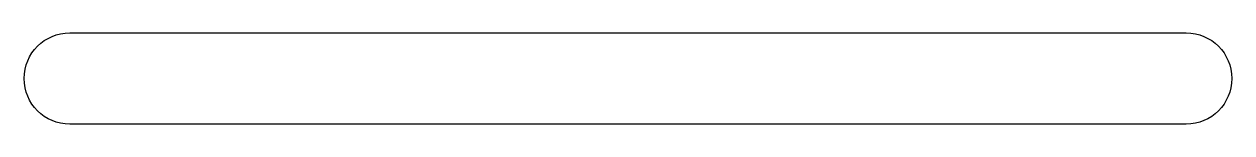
# Model space of a CAD drawing. Header units: inches. Extents: x 30.1 to 68.1, y -9.9 to -7.
import ezdxf

# ---------------------------------------------------------------- set-up
doc = ezdxf.new("R2010")
doc.units = ezdxf.units.IN
doc.layers.get('0').update_dxf_attribs({"linetype": 'CONTINUOUS'})

msp = doc.modelspace()

# ---------------------------------------------------------------- linework, layer by layer
msp.add_lwpolyline([(66.654, -7.042, -1), (66.654, -9.917), (31.529, -9.917, -1), (31.529, -7.042)], format="xyb", close=True)

doc.saveas('drawing.dxf')
